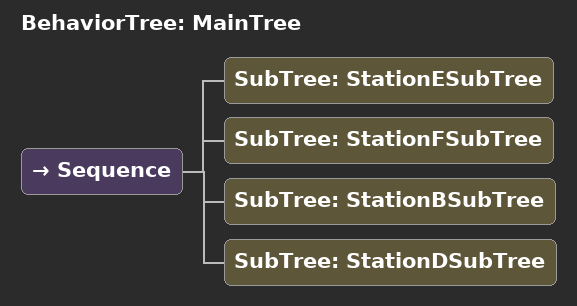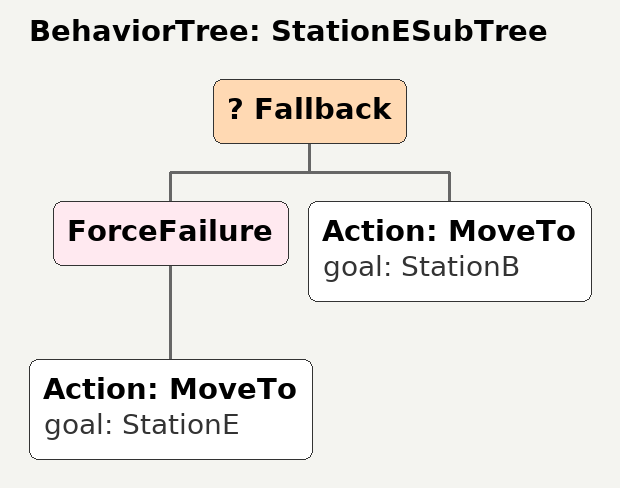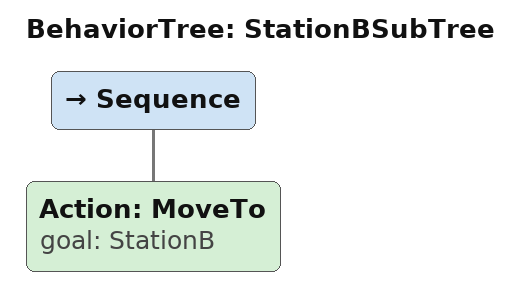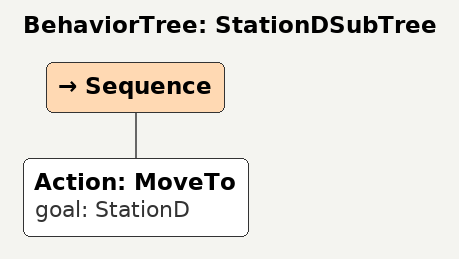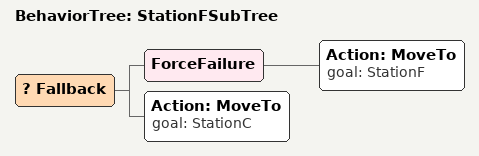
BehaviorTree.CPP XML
<root main_tree_to_execute = "MainTree" >
    <BehaviorTree ID="MainTree">
        <Sequence>
            <SubTree ID="StationESubTree" />
            <SubTree ID="StationFSubTree" />
            <SubTree ID="StationBSubTree" />
            <SubTree ID="StationDSubTree" />
        </Sequence>
    </BehaviorTree>
   <BehaviorTree ID="StationESubTree">
        <Fallback>
            <ForceFailure>
                <Action ID="MoveTo" goal="StationE" />
            </ForceFailure>
            <Action ID="MoveTo" goal="StationB" />
        </Fallback>
   </BehaviorTree>
   <BehaviorTree ID="StationBSubTree">
        <Sequence>
            <Action ID="MoveTo" goal="StationB" />
        </Sequence>
   </BehaviorTree>
   <BehaviorTree ID="StationDSubTree">
        <Sequence>
            <Action ID="MoveTo" goal="StationD" />
        </Sequence>
   </BehaviorTree>
   <BehaviorTree ID="StationFSubTree">
        <Fallback>
            <ForceFailure>
                <Action ID="MoveTo" goal="StationF" />
            </ForceFailure>
            <Action ID="MoveTo" goal="StationC" />
        </Fallback>
   </BehaviorTree>
</root>
